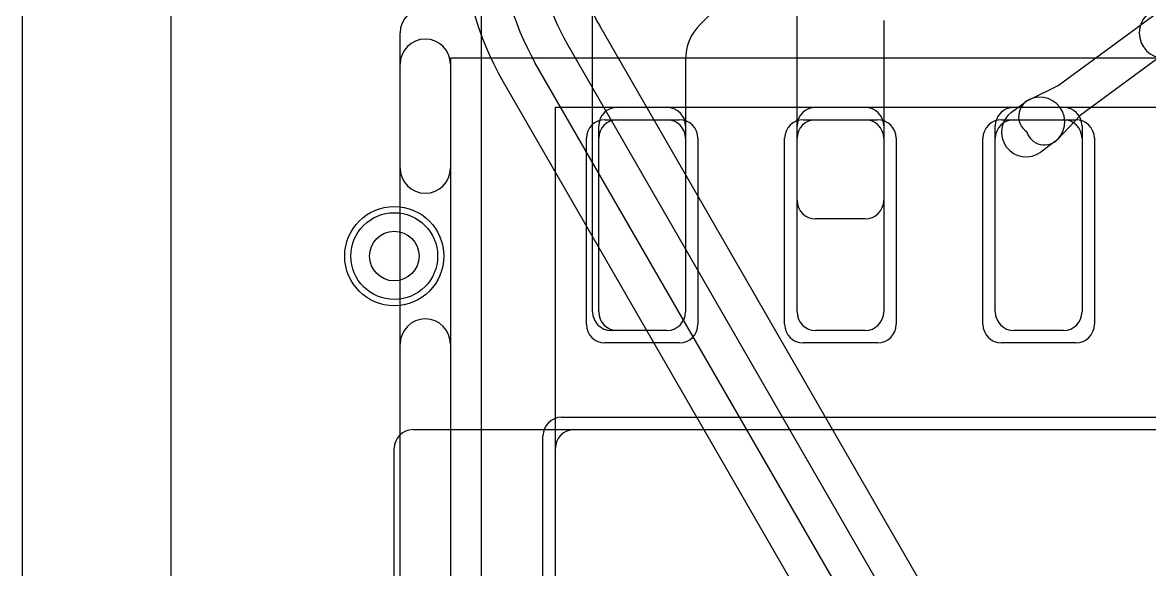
# Model space of a CAD drawing. Extents: x 0 to 20.5, y -0.5 to 20.
# Drawn here: x 0 to 4.547, y 7.236 to 9.442 of the extents above; entities that cross this region are included whole.
import ezdxf

# ---------------------------------------------------------------- set-up
doc = ezdxf.new("R2010")
doc.units = 0
for name, color, linetype in [('Hole', 1, 'CONTINUOUS'), ('L1', 3, 'CONTINUOUS'), ('L2', 3, 'CONTINUOUS'), ('L3', 3, 'CONTINUOUS'), ('L4', 3, 'CONTINUOUS'), ('MetalMask-A', 176, 'CONTINUOUS'), ('Outline', 7, 'CONTINUOUS'), ('PartsArea-A', 111, 'CONTINUOUS'), ('PartsSilk-A', 221, 'CONTINUOUS'), ('Resist-A', 2, 'CONTINUOUS'), ('Resist-B', 2, 'CONTINUOUS'), ('Silk-A', 140, 'CONTINUOUS')]:
    doc.layers.add(name, color=color, linetype=linetype)

msp = doc.modelspace()

# ---------------------------------------------------------------- linework, layer by layer
at = {"layer": 'Hole'}
msp.add_circle((1.5, 8.5), 0.1, dxfattribs=at)
at = {"layer": 'L1'}
for p, q in [((0.6, 1.1), (0.6, 14.53823)), ((2.3, 8.27497), (2.3, 11.31716)), ((3.125, 8.72497), (3.125, 9.8)), ((1.84996, 9.66895), (1.84996, 4.02619)), ((4.17884, 9.1881), (4.71587, 9.5838)), ((2.84142, 9.54142), (2.73358, 9.43358)), ((4.80486, 9.46305), (4.26783, 9.06735)), ((3.475, 9.45), (3.475, 8.72497)), ((2.675, 9.29216), (2.675, 8.27497)), ((4.06121, 9.13048), (4.17884, 9.1881)), ((2.4, 9.1), (2.6, 9.1)), ((3.2, 9.1), (3.4, 9.1)), ((3.99067, 9.0805), (4.04587, 9.12118)), ((4, 9.1), (4.2, 9.1)), ((4.26783, 9.06735), (4.17795, 8.97207)), ((2.325, 8.275), (2.325, 9.025)), ((2.675, 9.025), (2.675, 8.275)), ((3.125, 8.275), (3.125, 9.025)), ((3.475, 9.025), (3.475, 8.275)), ((3.925, 8.275), (3.925, 9.025)), ((4.275, 9.025), (4.275, 8.275)), ((4.16453, 8.96018), (4.10933, 8.9195)), ((3.40003, 8.65), (3.19997, 8.65)), ((2.60003, 8.2), (2.37497, 8.2)), ((2.6, 8.2), (2.4, 8.2)), ((3.4, 8.2), (3.2, 8.2)), ((4.2, 8.2), (4, 8.2)), ((1.57497, 7.8), (5.82503, 7.8)), ((2.225, 7.8), (5.175, 7.8)), ((1.5, 7.17497), (1.5, 7.72503)), ((2.15, 5.675), (2.15, 7.725))]:
    msp.add_line(p, q, dxfattribs=at)
msp.add_circle((1.5, 8.5), 0.2, dxfattribs=at)
for centre, radius, start, end in [((2.875, 9.29216), 0.2, 135, 180), ((4.1052, 9.04068), 0.1, -53.60909, 126.3886), ((2.4, 9.025), 0.075, 90, 180), ((2.6, 9.025), 0.075, 0, 90), ((3.2, 9.025), 0.075, 90, 180), ((3.4, 9.025), 0.075, 0, 90), ((4, 9.025), 0.075, 90, 180), ((4.0942, 9.06313), 0.075, 116.09696, -124.46131), ((4.2, 9.025), 0.075, 0, 90), ((4.05, 9), 0.1, 126.39091, -53.6114), ((4.12339, 9.02353), 0.075, -162.75125, -43.32915), ((3.19997, 8.72497), 0.07497, 180, -90), ((3.40003, 8.72497), 0.07497, -90, 0), ((2.37497, 8.27497), 0.07497, 180, -90), ((2.4, 8.275), 0.075, 180, -90), ((2.6, 8.275), 0.075, -90, 0), ((2.60003, 8.27497), 0.07497, -90, 0), ((3.2, 8.275), 0.075, 180, -90), ((3.4, 8.275), 0.075, -90, 0), ((4, 8.275), 0.075, 180, -90), ((4.2, 8.275), 0.075, -90, 0), ((1.57497, 7.72503), 0.07497, 90, 180), ((2.225, 7.725), 0.075, 90, 180)]:
    msp.add_arc(centre, radius, start, end, dxfattribs=at)
at = {"layer": 'L2'}
msp.add_line((0.6, 1.1), (0.6, 14.53823), dxfattribs=at)
msp.add_circle((1.5, 8.5), 0.2, dxfattribs=at)
at = {"layer": 'L3'}
msp.add_line((0.6, 1.1), (0.6, 14.53825), dxfattribs=at)
msp.add_circle((1.5, 8.5), 0.2, dxfattribs=at)
at = {"layer": 'L4'}
for p, q in [((0.6, 1.1), (0.6, 14.53823)), ((6.31955, 2.51622), (2.32886, 9.42831)), ((2.19893, 9.35328), (4.21194, 5.86663)), ((4.08204, 5.79163), (2.06902, 9.27828)), ((1.93908, 9.20326), (5.92978, 2.29116))]:
    msp.add_line(p, q, dxfattribs=at)
msp.add_circle((1.5, 8.5), 0.2, dxfattribs=at)
for radius, end in [(1.22504, -150.0001), (1.075, -150.00013), (0.925, -149.99989), (0.77496, -150.00082)]:
    msp.add_arc((3, 9.81578), radius, 180, end, dxfattribs=at)
at = {"layer": 'MetalMask-A'}
for p, q in [((2.4, 9.05), (2.6, 9.05)), ((3.2, 9.05), (3.4, 9.05)), ((4, 9.05), (4.2, 9.05)), ((2.325, 8.275), (2.325, 8.975)), ((2.675, 8.975), (2.675, 8.275)), ((3.125, 8.275), (3.125, 8.975)), ((3.475, 8.975), (3.475, 8.275)), ((3.925, 8.275), (3.925, 8.975)), ((4.275, 8.975), (4.275, 8.275)), ((2.6, 8.2), (2.4, 8.2)), ((3.4, 8.2), (3.2, 8.2)), ((4.2, 8.2), (4, 8.2)), ((2.225, 7.8), (5.175, 7.8)), ((2.15, 5.675), (2.15, 7.725))]:
    msp.add_line(p, q, dxfattribs=at)
for centre, start, end in [((2.4, 8.975), 90, 180), ((2.6, 8.975), 0, 90), ((3.2, 8.975), 90, 180), ((3.4, 8.975), 0, 90), ((4, 8.975), 90, 180), ((4.2, 8.975), 0, 90), ((2.4, 8.275), 180, -90), ((2.6, 8.275), -90, 0), ((3.2, 8.275), 180, -90), ((3.4, 8.275), -90, 0), ((4, 8.275), 180, -90), ((4.2, 8.275), -90, 0), ((2.225, 7.725), 90, 180)]:
    msp.add_arc(centre, 0.075, start, end, dxfattribs=at)
at = {"layer": 'Outline'}
msp.add_line((0, 1), (0, 15), dxfattribs=at)
at = {"layer": 'PartsArea-A'}
for p, q in [((2.15, 4.3), (2.15, 9.1)), ((2.15, 9.1), (5.25, 9.1))]:
    msp.add_line(p, q, dxfattribs=at)
at = {"layer": 'PartsSilk-A'}
for p, q in [((1.5234, 4.05), (1.5234, 9.4)), ((5.6734, 9.2984), (1.7266, 9.2984)), ((1.7266, 9.2984), (1.7266, 4.05))]:
    msp.add_line(p, q, dxfattribs=at)
msp.add_arc((1.625, 9.4), 0.1016, 90, 180, dxfattribs=at)
at = {"layer": 'Resist-A'}
for p, q in [((2.35, 9.05), (2.65, 9.05)), ((3.15, 9.05), (3.45, 9.05)), ((3.95, 9.05), (4.25, 9.05)), ((2.275, 8.225), (2.275, 8.975)), ((2.725, 8.975), (2.725, 8.225)), ((3.075, 8.225), (3.075, 8.975)), ((3.525, 8.975), (3.525, 8.225)), ((3.875, 8.225), (3.875, 8.975)), ((4.325, 8.975), (4.325, 8.225)), ((2.65, 8.15), (2.35, 8.15)), ((3.45, 8.15), (3.15, 8.15)), ((4.25, 8.15), (3.95, 8.15)), ((2.175, 7.85), (5.225, 7.85)), ((2.1, 5.625), (2.1, 7.775))]:
    msp.add_line(p, q, dxfattribs=at)
msp.add_circle((1.5, 8.5), 0.175, dxfattribs=at)
for centre, start, end in [((2.35, 8.975), 90, 180), ((2.65, 8.975), 0, 90), ((3.15, 8.975), 90, 180), ((3.45, 8.975), 0, 90), ((3.95, 8.975), 90, 180), ((4.25, 8.975), 0, 90), ((2.35, 8.225), 180, -90), ((2.65, 8.225), -90, 0), ((3.15, 8.225), 180, -90), ((3.45, 8.225), -90, 0), ((3.95, 8.225), 180, -90), ((4.25, 8.225), -90, 0), ((2.175, 7.775), 90, 180)]:
    msp.add_arc(centre, 0.075, start, end, dxfattribs=at)
at = {"layer": 'Resist-B'}
msp.add_circle((1.5, 8.5), 0.175, dxfattribs=at)
at = {"layer": 'Silk-A'}
for p, q in [((1.5234, 8.85525), (1.5234, 9.2734)), ((1.7266, 9.2734), (1.7266, 8.85525)), ((1.5234, 5.87577), (1.5234, 8.14475)), ((1.7266, 8.14475), (1.7266, 5.87577))]:
    msp.add_line(p, q, dxfattribs=at)
for centre, start, end in [((4.6074, 9.4), 90, -90), ((1.625, 9.2734), 0, 180), ((1.625, 8.85525), 180, 0), ((1.625, 8.14475), 0, 180)]:
    msp.add_arc(centre, 0.1016, start, end, dxfattribs=at)

doc.saveas('drawing.dxf')
